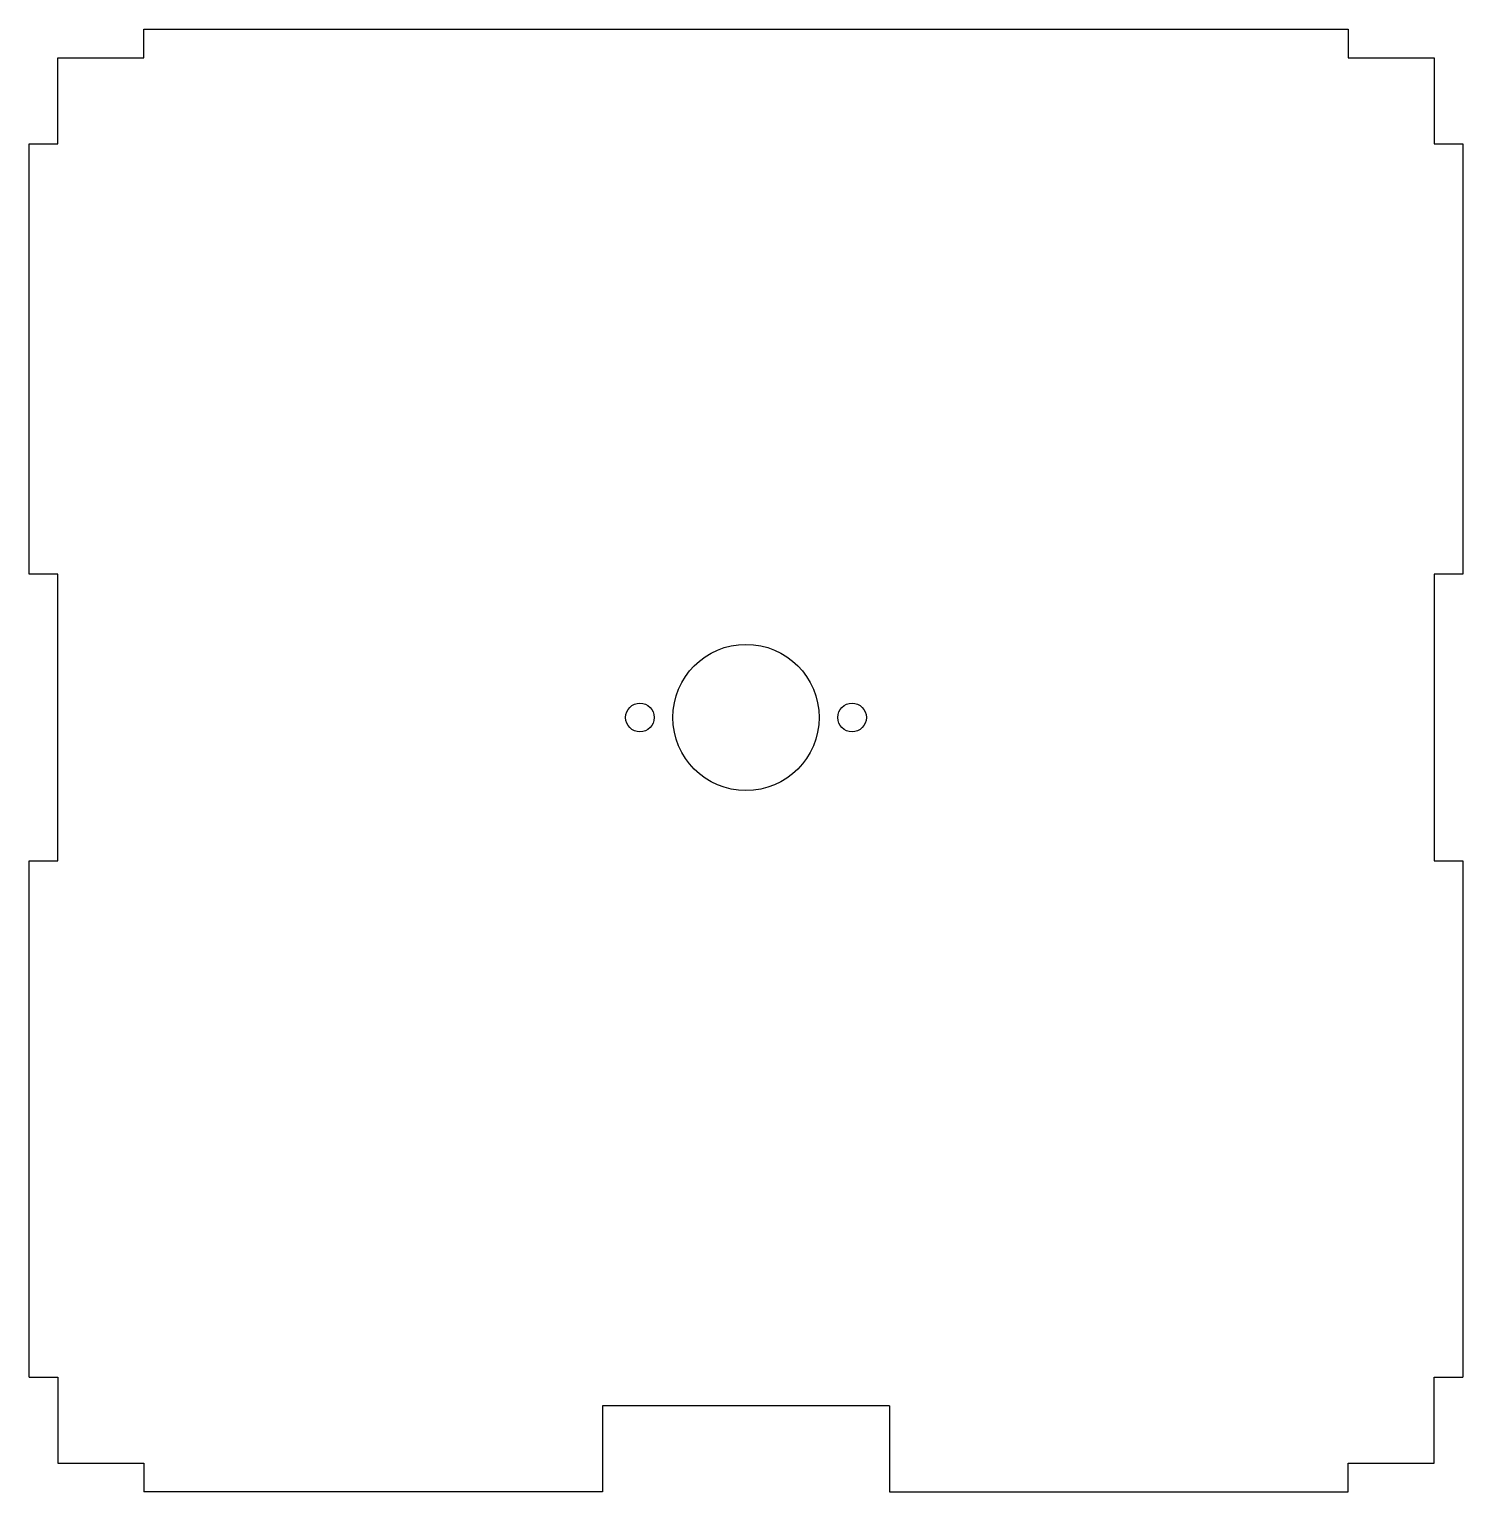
# Model space of a CAD drawing. Header units: inches. Extents: x 0 to 250, y 0 to 255.
import ezdxf

# ---------------------------------------------------------------- set-up
doc = ezdxf.new("R2010")
doc.units = ezdxf.units.IN
doc.header["$MEASUREMENT"] = 0

msp = doc.modelspace()

# ---------------------------------------------------------------- linework, layer by layer
for p, q in [((20, 250), (20, 255)), ((20, 255), (230, 255)), ((230, 255), (230, 250)), ((5, 235), (5, 250)), ((5, 250), (20, 250)), ((230, 250), (245, 250)), ((245, 250), (245, 235)), ((0, 235), (5, 235)), ((0, 160), (0, 235)), ((245, 235), (250, 235)), ((250, 235), (250, 160)), ((5, 160), (0, 160)), ((5, 110), (5, 160)), ((250, 160), (245, 160)), ((245, 160), (245, 110)), ((0, 20), (0, 110)), ((0, 110), (5, 110)), ((245, 110), (250, 110)), ((250, 110), (250, 20)), ((0, 20), (5, 20)), ((5, 20), (5, 5)), ((245, 5), (245, 20)), ((245, 20), (250, 20)), ((100, 15), (100, 0)), ((150, 15), (100, 15)), ((150, 15), (150, 0)), ((5, 5), (20, 5)), ((20, 5), (20, 0)), ((230, 0), (230, 5)), ((230, 5), (245, 5)), ((100, 0), (20, 0)), ((150, 0), (230, 0))]:
    msp.add_line(p, q)
for centre, radius in [((125, 135), 12.75), ((106.5, 135), 2.5), ((143.5, 135), 2.5)]:
    msp.add_circle(centre, radius)

doc.saveas('drawing.dxf')
